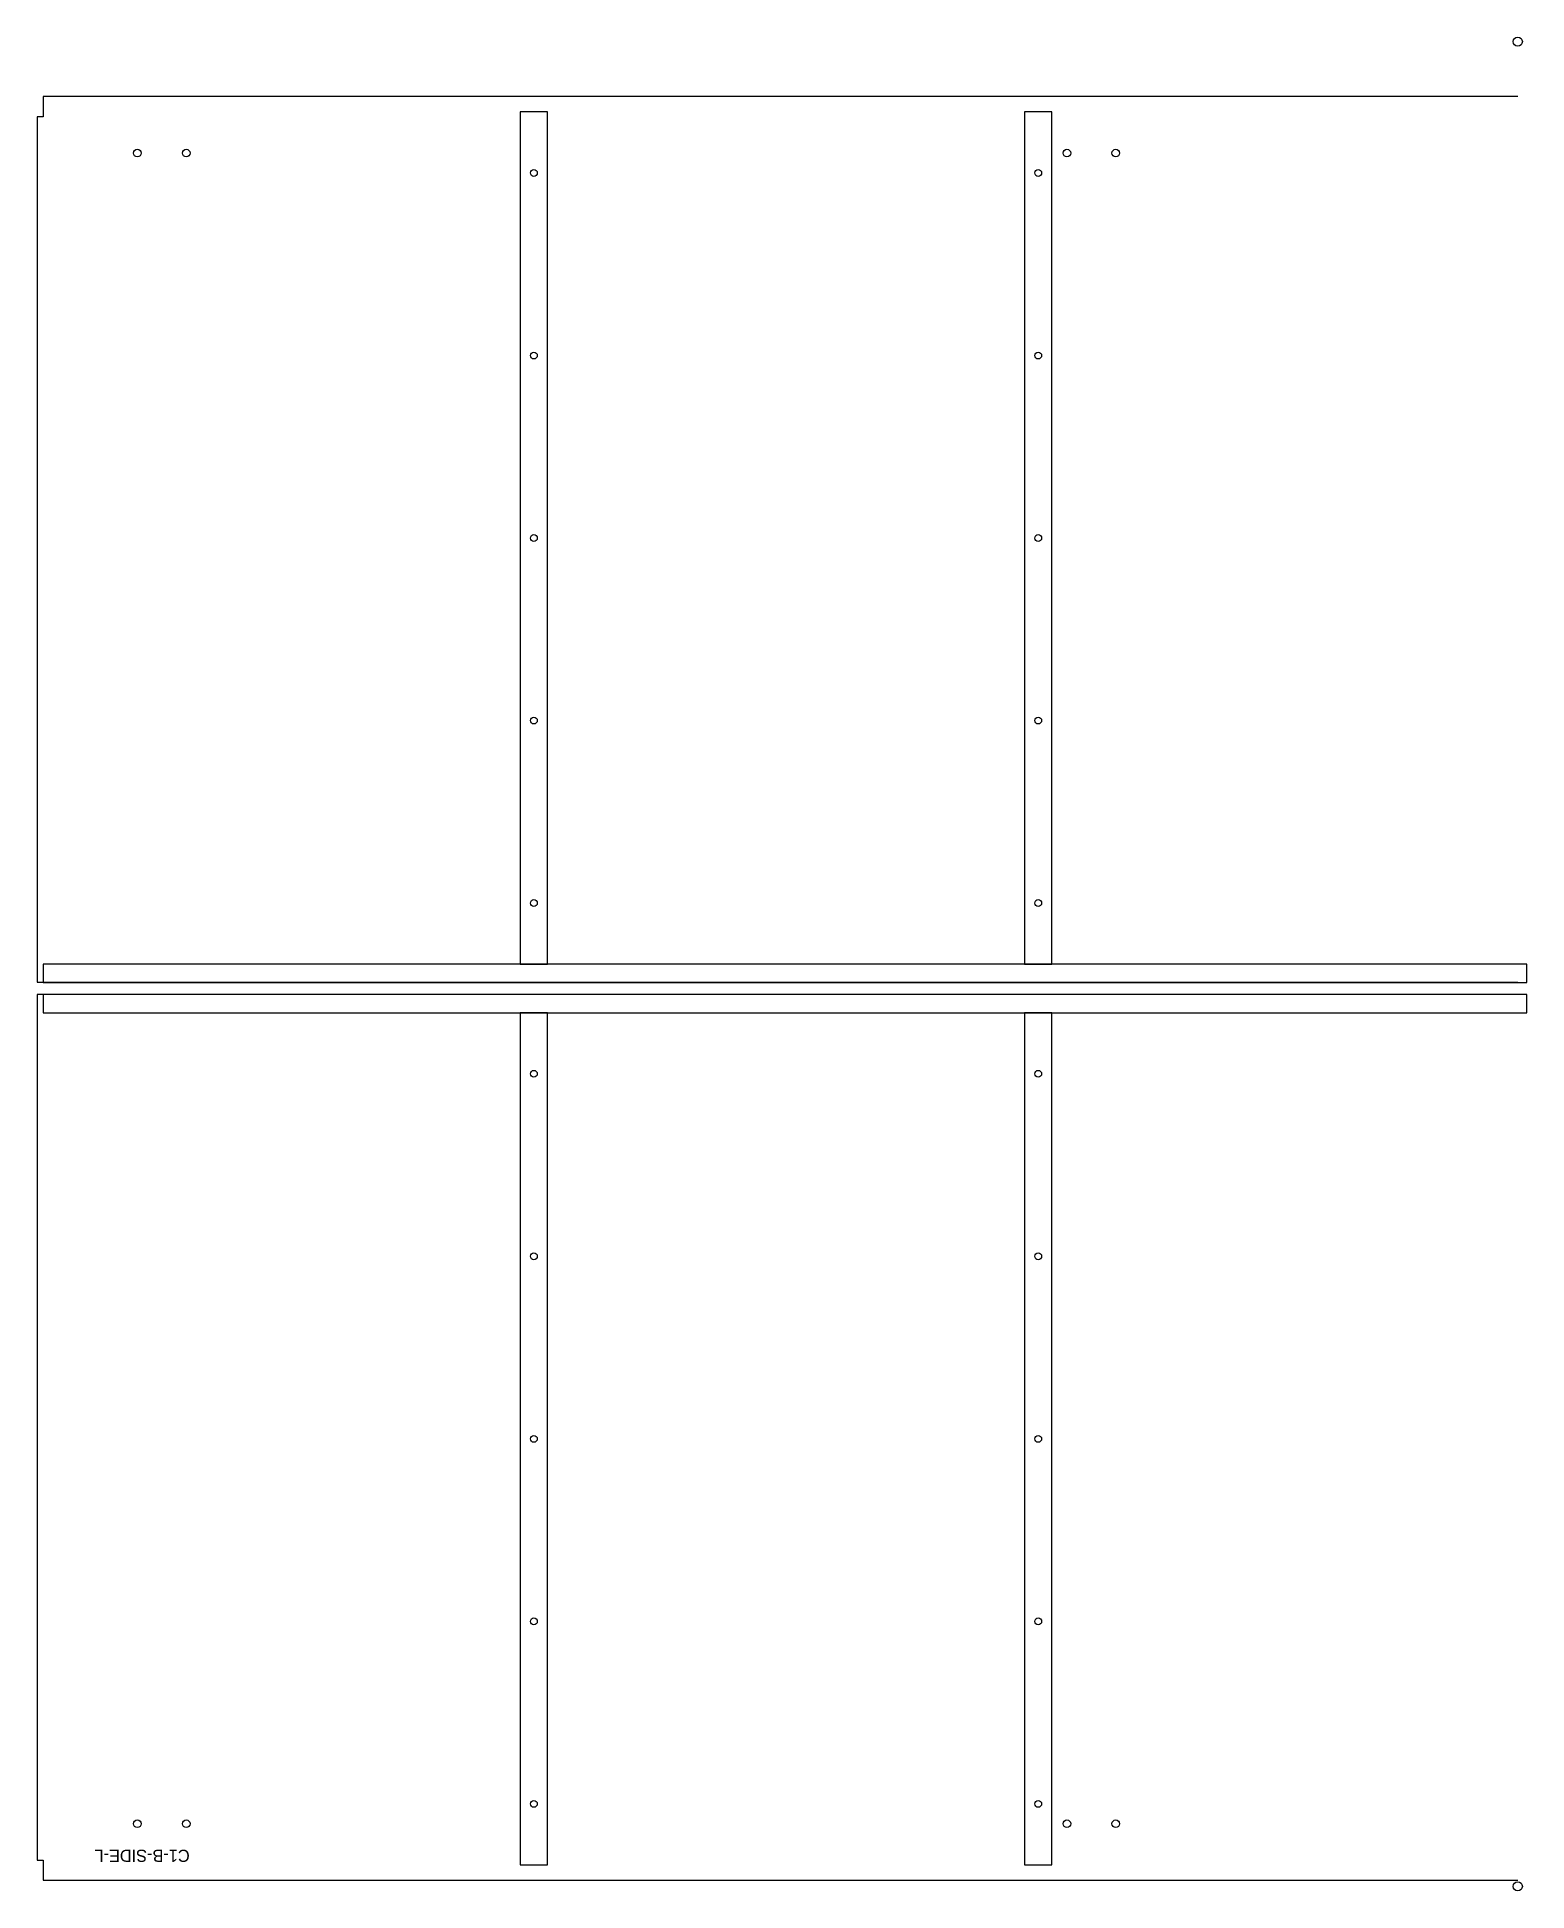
# Model space of a CAD drawing. Header units: millimetres. Extents: x 10 to 986, y 3 to 1217.
import ezdxf

# ---------------------------------------------------------------- set-up
doc = ezdxf.new("R2010")
doc.units = ezdxf.units.MM
for name, color, linetype in [('DRILL_4.5_THRU', 5, 'CONTINUOUS'), ('DRILL_5_D12', 5, 'CONTINUOUS'), ('LABEL', 8, 'CONTINUOUS'), ('OUTLINE_OPEN', 7, 'CONTINUOUS'), ('POCKET_D6', 3, 'CONTINUOUS'), ('TILE_REG', 6, 'CONTINUOUS')]:
    doc.layers.add(name, color=color, linetype=linetype)

msp = doc.modelspace()

# ---------------------------------------------------------------- linework, layer by layer
at = {"layer": 'DRILL_4.5_THRU'}
for centre in [(335.466667, 1128), (665.833333, 1128), (335.466667, 1008.475), (665.833333, 1008.475), (335.466667, 888.95), (665.833333, 888.95), (335.466667, 769.425), (665.833333, 769.425), (335.466667, 649.9), (665.833333, 649.9), (335.466667, 538.1), (665.833333, 538.1), (335.466667, 418.575), (665.833333, 418.575), (335.466667, 299.05), (665.833333, 299.05), (335.466667, 179.525), (665.833333, 179.525), (335.466667, 60), (665.833333, 60)]:
    msp.add_circle(centre, 2.25, dxfattribs=at)
at = {"layer": 'DRILL_5_D12'}
for centre in [(75.7, 1141), (107.7, 1141), (684.633333, 1141), (716.633333, 1141), (75.7, 47), (107.7, 47), (684.633333, 47), (716.633333, 47)]:
    msp.add_circle(centre, 2.5, dxfattribs=at)
at = {"layer": 'OUTLINE_OPEN'}
for points in [[(980, 1178), (14, 1178), (14, 1164.85), (10, 1164.85), (10, 598), (980, 598)], [(980, 590), (10, 590), (10, 23.15), (14, 23.15), (14, 10), (980, 10)]]:
    msp.add_lwpolyline(points, dxfattribs=at)
at = {"layer": 'POCKET_D6'}
for points in [[(344.441667, 609.9), (344.441667, 1168), (326.491667, 1168), (326.491667, 609.9)], [(674.808333, 609.9), (674.808333, 1168), (656.858333, 1168), (656.858333, 609.9)], [(986, 597.925), (986, 609.975), (14, 609.975), (14, 597.925)], [(986, 578.025), (986, 590.075), (14, 590.075), (14, 578.025)], [(344.441667, 20), (344.441667, 578.1), (326.491667, 578.1), (326.491667, 20)], [(674.808333, 20), (674.808333, 578.1), (656.858333, 578.1), (656.858333, 20)]]:
    msp.add_lwpolyline(points, close=True, dxfattribs=at)
at = {"layer": 'TILE_REG'}
for centre in [(980, 1214), (980, 6)]:
    msp.add_circle(centre, 3, dxfattribs=at)

# ---------------------------------------------------------------- texts
at = {"layer": 'LABEL'}
msp.add_text('C1-B-SIDE-L', height=8, rotation=180, dxfattribs=at).set_placement((110, 30))

doc.saveas('drawing.dxf')
